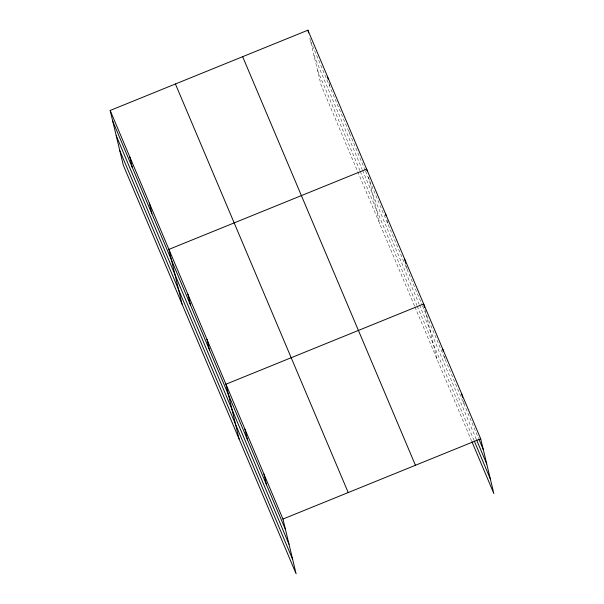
<?xml version="1.0" encoding="UTF-8"?>
<svg xmlns="http://www.w3.org/2000/svg" width="604" height="604" viewBox="0 0 604 604"><rect width="100%" height="100%" fill="white"/><g stroke="black" fill="none" stroke-linecap="round" stroke-linejoin="round"><path stroke-width="0.45" stroke-dasharray="3.02 2.27" d="M310.464 40.876L365.224 170.366M365.586 171.219L404.665 263.631M405.027 264.499L422.211 305.118M422.574 305.986L478.504 438.225M313.952 55.425L362.181 169.475M362.543 170.328L419.123 304.106M419.486 304.967L476.511 439.803M317.553 70.404L359.976 170.736M360.339 171.596L416.873 305.262M417.236 306.13L473.891 440.097M414.518 305.979L321.041 84.953L309.822 38.211M414.88 306.84L471.535 440.807M463.389 400.958L464.242 404.514M444.385 356.013L445.239 359.569M424.952 309.286L436.813 358.701M406.371 266.122L407.224 269.686M387.149 220.286L388.213 224.741M368.568 177.123L379.788 223.873M349.203 131.71L349.625 133.492M328.976 82.733L329.829 86.296"/><path stroke-width="0.91" d="M110.162 110.472L282.959 519.047L296.103 573.8L123.314 165.217L110.162 110.472L307.897 30.2L480.686 438.783L493.838 493.528L471.905 441.675M282.959 519.047L480.686 438.783M478.866 439.085L483.253 449.459M476.511 439.803L486.749 464M474.261 440.958L490.342 478.987M242.642 56.685L415.439 465.269M175.417 83.979L348.214 492.562M112.729 121.147L285.518 529.723M116.225 135.689L289.014 544.272M119.818 150.675L292.608 559.259M461.683 393.838L462.536 397.394M442.672 348.893L443.313 351.558M424.521 307.512L423.668 303.948L225.934 384.219L239.078 438.972M404.657 259.003L405.729 263.457M385.654 214.058L386.084 215.839M367.073 170.894L366.643 169.12L168.916 249.384L182.061 304.137M327.481 76.504L328.123 79.177M307.897 30.2L308.538 32.873M263.948 474.102L266.515 484.786M244.945 429.157L247.504 439.84M206.93 339.274L209.49 349.95M187.919 294.329L190.487 305.005M149.331 203.08L151.898 213.756M129.747 156.776L132.314 167.451"/></g></svg>
